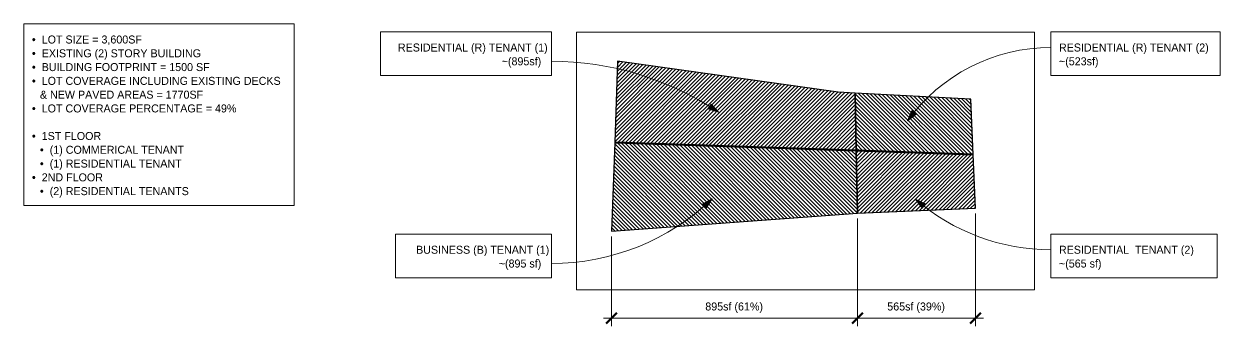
# Model space of a CAD drawing. Header units: inches. Extents: x -356 to 6227, y -17 to 1548.
# Drawn here: x 3536 to 6227, y -17 to 662 of the extents above; entities that cross this region are included whole.
import ezdxf

# ---------------------------------------------------------------- set-up
doc = ezdxf.new("R2010")
doc.units = ezdxf.units.IN
doc.header["$MEASUREMENT"] = 0
doc.linetypes.add('Dash_2_', pattern=[0.25, 0.125, -0.125])
for name, color, linetype, lineweight in [('A-ANNO-DIMS', 211, 'Continuous', 9), ('A-ANNO-DIMS-192', 211, 'Continuous', 9), ('A-DETL-1', 90, 'Continuous', 70), ('A-DETL-GENF-1', 8, 'Continuous', 9), ('A-DETL-WIDE', 214, 'Continuous', 25), ('G-ANNO-REFR', 1, 'Dash_2_', 9), ('G-ANNO-TEXT-1', 145, 'Continuous', 9)]:
    doc.layers.add(name, color=color, linetype=linetype, lineweight=lineweight)
doc.styles.add('Century Gothic_1', font='ufonts.com_century-gothic.ttf', dxfattribs={"height": 18})
doc.dimstyles.new('OD_-__1___Tolerance_2', dxfattribs={"dimscale": 12, "dimtxt": 18.795029, "dimasz": 2, "dimexe": 1.5, "dimexo": 1, "dimgap": 1, "dimtad": 1, "dimdec": 0, "dimzin": 1, "dimdsep": 46, "dimlunit": 4, "dimtxsty": 'Century Gothic_1', "dimblk1": 'OBLIQUE', "dimblk2": 'OBLIQUE', "dimsah": 1, "dimcen": 0.09, "dimdle": 1.5, "dimazin": 0, "dimtfac": 1, "dimtdec": 4, "dimtix": 1, "dimtmove": 0, "dimatfit": 3, "dimfxl": 1, "dimtvp": 1, "dimtfill": 1, "dimfrac": 2, "dimtolj": 1, "dimtzin": 0, "dimarcsym": 2})
picture_1 = doc.add_image_def('image1.jpg', size_in_pixel=(5312, 2988))
pattern_1 = [(135, (4671.8593, 0), (-4.24264, -4.24264), [])]
pattern_2 = [(45, (4671.8593, 0), (-4.24264, 4.24264), [])]

# ---------------------------------------------------------------- blocks, each defined once
blk = doc.blocks.new('DIMBLOCK3-DIAGRAM - ELEVATION - EXISTING')
at = {"layer": 'A-ANNO-DIMS-192'}
for p, q in [((5411.7, 224.3), (5411.7, -17.4)), ((5411.7, 0.6), (5411.7, 224.3)), ((4858.2, 183.7), (4858.2, -17.4)), ((4858.2, 0.6), (4858.2, 183.7)), ((4840.2, 0.6), (5411.7, 0.6))]:
    blk.add_line(p, q, dxfattribs=at)
at = {"layer": 'A-ANNO-DIMS-192', "lineweight": 50}
for p, q in [((4858.2, 0.6), (4846.2, -11.4)), ((4858.2, 0.6), (4870.2, 12.6)), ((5411.7, 0.6), (5399.7, -11.4)), ((5411.7, 0.6), (5423.7, 12.6))]:
    blk.add_line(p, q, dxfattribs=at)
at = {"layer": 'A-ANNO-DIMS-192', "color": 0, "insert": (5069, 35.6), "char_height": 18, "width": 158.236, "attachment_point": 1, "line_spacing_factor": 0.984502, "style": 'Century Gothic_1', "bg_fill": 3, "box_fill_scale": 1.25, "bg_fill_color": 256, "bg_fill_true_color": 13158600, "bg_fill_transparency": 0}
blk.add_mtext('895sf (61%)', dxfattribs=at)
blk = doc.blocks.new('_Oblique')
at = {"color": 0, "linetype": 'ByBlock', "lineweight": -2}
blk.add_line((-0.5, -0.5), (0.5, 0.5), dxfattribs=at)
blk = doc.blocks.new('DIMBLOCK4-DIAGRAM - ELEVATION - EXISTING')
at = {"layer": 'A-ANNO-DIMS-192'}
for p, q in [((5411.7, 224.3), (5411.7, -17.4)), ((5411.7, 0.6), (5411.7, 224.3)), ((5676.8, 235.9), (5676.8, -17.4)), ((5676.8, 0.6), (5676.8, 235.9)), ((5411.7, 0.6), (5694.8, 0.6))]:
    blk.add_line(p, q, dxfattribs=at)
at = {"layer": 'A-ANNO-DIMS-192', "lineweight": 50}
for p, q in [((5411.7, 0.6), (5399.7, -11.4)), ((5411.7, 0.6), (5423.7, 12.6)), ((5676.8, 0.6), (5664.8, -11.4)), ((5676.8, 0.6), (5688.8, 12.6))]:
    blk.add_line(p, q, dxfattribs=at)
at = {"layer": 'A-ANNO-DIMS-192', "color": 0, "insert": (5478.4, 35.6), "char_height": 18, "width": 158.236, "attachment_point": 1, "line_spacing_factor": 0.984502, "style": 'Century Gothic_1', "bg_fill": 3, "box_fill_scale": 1.25, "bg_fill_color": 256, "bg_fill_true_color": 13158600, "bg_fill_transparency": 0}
blk.add_mtext('565sf (39%)', dxfattribs=at)

msp = doc.modelspace()

# ---------------------------------------------------------------- hatches: boundary and pattern name
at = {"layer": 'A-DETL-GENF-1'}
h = msp.add_hatch(dxfattribs=at)
h.set_pattern_fill('FP_7', color=256, style=0, pattern_type=2)
h.set_pattern_definition(pattern_2)
h.paths.add_polyline_path([(5408.7, 377.3), (5405.9, 506.6), (5368, 508.6), (4871.6, 578.4), (4865.2, 395.6), (5405.9, 377.4)], flags=0)
h = msp.add_hatch(dxfattribs=at)
h.set_pattern_fill('FP_6', color=256, style=0, pattern_type=2)
h.set_pattern_definition(pattern_1)
h.paths.add_polyline_path([(5671.6, 368.4), (5666.1, 493), (5405.9, 506.6), (5408.7, 377.3)], flags=0)
h = msp.add_hatch(dxfattribs=at)
h.set_pattern_fill('FP_6', color=256, style=0, pattern_type=2)
h.set_pattern_definition(pattern_1)
h.paths.add_polyline_path([(4858.2, 195.7), (5411.7, 236.3), (5408.7, 377.3), (4865.2, 395.6)], flags=0)
h = msp.add_hatch(dxfattribs=at)
h.set_pattern_fill('FP_7', color=256, style=0, pattern_type=2)
h.set_pattern_definition(pattern_2)
h.paths.add_polyline_path([(5411.7, 236.3), (5676.8, 247.9), (5671.6, 368.4), (5408.7, 377.3), (5408.9, 368.4)], flags=0)
at = {"layer": 'G-ANNO-TEXT-1'}
for points in [[(5098.7, 463.3), (5082, 481.8), (5075, 471)], [(5524, 444), (5543.7, 459.1), (5533.5, 467)], [(5084.6, 268.9), (5062.6, 257.5), (5071.3, 248)], [(5542.1, 267.7), (5556.6, 247.5), (5564.7, 257.4)]]:
    msp.add_hatch(color=256, dxfattribs=at).paths.add_polyline_path(points, flags=0)

# ---------------------------------------------------------------- linework, layer by layer
at = {"layer": 'A-DETL-1'}
for p, q in [((5408.7, 377.3), (4865.2, 395.6)), ((5671.6, 368.4), (5408.7, 377.3))]:
    msp.add_line(p, q, dxfattribs=at)
at = {"layer": 'A-DETL-WIDE'}
for p, q in [((4871.6, 578.4), (4865.2, 395.6)), ((5368, 508.6), (4871.6, 578.4)), ((5405.9, 506.6), (5368, 508.6)), ((5408.7, 377.3), (5405.9, 506.6)), ((5405.9, 506.6), (5408.7, 377.3)), ((5666.1, 493), (5405.9, 506.6)), ((5671.6, 368.4), (5666.1, 493)), ((4865.2, 395.6), (4858.2, 195.7)), ((4865.2, 395.6), (5408.7, 377.3)), ((5411.7, 236.3), (5408.7, 377.3)), ((5408.7, 377.3), (5411.7, 236.3)), ((5408.7, 377.3), (5671.6, 368.4)), ((5676.8, 247.9), (5671.6, 368.4)), ((5411.7, 236.3), (5676.8, 247.9)), ((4858.2, 195.7), (5411.7, 236.3))]:
    msp.add_line(p, q, dxfattribs=at)
at = {"layer": 'G-ANNO-TEXT-1'}
for p, q in [((5082, 481.8), (5075, 471)), ((5075, 471), (5098.7, 463.3)), ((5098.7, 463.3), (5082, 481.8)), ((5533.5, 467), (5524, 444)), ((5524, 444), (5543.7, 459.1)), ((5543.7, 459.1), (5533.5, 467)), ((5084.6, 268.9), (5062.6, 257.5)), ((5062.6, 257.5), (5071.3, 248)), ((5071.3, 248), (5084.6, 268.9)), ((5542.1, 267.7), (5556.6, 247.5)), ((5564.7, 257.4), (5542.1, 267.7)), ((5556.6, 247.5), (5564.7, 257.4))]:
    msp.add_line(p, q, dxfattribs=at)
at = {"layer": 'G-ANNO-TEXT-1', "flags": 128}
for points in [[(3536, 662), (4144.1, 662), (4144.1, 254), (3536, 254)], [(4337.9, 644), (4722.6, 644), (4722.6, 546), (4337.9, 546)], [(5846.7, 644), (6227.2, 644), (6227.2, 546), (5846.7, 546)], [(4371.8, 189.2), (4722.6, 189.2), (4722.6, 91.2), (4371.8, 91.2)], [(5846.7, 189.2), (6220.9, 189.2), (6220.9, 91.2), (5846.7, 91.2)]]:
    msp.add_lwpolyline(points, close=True, dxfattribs=at)
at = {"layer": 'G-ANNO-TEXT-1'}
for centre, radius, start, end in [((5846.7, 210.9), 398.1, 90, 144.1625), ((4722.6, -95.8), 673.8, 56.0786, 90), ((4722.6, 645.8), 522.6, 270, 313.8501), ((5846.7, 620), 465.8, 229.1518, 270)]:
    msp.add_arc(centre, radius, start, end, dxfattribs=at)

# ---------------------------------------------------------------- texts
at = {"layer": 'G-ANNO-TEXT-1', "char_height": 18, "attachment_point": 1, "style": 'Century Gothic_1'}
for s, insert, width in [('•', (3554, 636), 26.66), ('LOT SIZE = 3,600SF', (3576, 636), 259.974), ('RESIDENTIAL (R) TENANT (1)', (4377.4, 618), 396.324), ('RESIDENTIAL (R) TENANT (2)', (5864.7, 618), 396.324), ('•', (3554, 605), 26.66), ('EXISTING (2) STORY BUILDING', (3576, 605), 430.866), ('•', (3554, 574), 26.66), ('BUILDING FOOTPRINT = 1500 SF', (3576, 574), 457.53), ('~(895sf)', (4610.9, 587), 113.322), ('~(523sf)', (5864.7, 587), 113.322), ('LOT COVERAGE INCLUDING EXISTING DECKS ', (3576, 543), 666.6), ('•', (3554, 543), 26.66), ('& NEW PAVED AREAS = 1770SF', (3572, 512), 449.652), ('•', (3554, 481), 26.66), ('LOT COVERAGE PERCENTAGE = 49%', (3576, 481), 536.31), ('•', (3554, 419), 26.66), ('1ST FLOOR', (3576, 419), 155.742), ('•', (3572, 388), 26.66), ('(1) COMMERICAL TENANT', (3594, 388), 383.598), ('•', (3572, 357), 26.66), ('(1) RESIDENTIAL TENANT', (3594, 357), 347.238), ('2ND FLOOR', (3576, 326), 173.316), ('•', (3554, 326), 26.66), ('•', (3572, 295), 26.66), ('(2) RESIDENTIAL TENANTS', (3594, 295), 362.388), ('BUSINESS (B) TENANT (1)', (4418.3, 163.2), 347.238), ('RESIDENTIAL  TENANT (2)', (5864.7, 163.2), 355.722), ('~(895 sf)', (4604.3, 132.2), 121.806), ('~(565 sf)', (5864.7, 132.2), 121.806)]:
    msp.add_mtext(s, dxfattribs=dict(at, insert=insert, width=width))

# ---------------------------------------------------------------- pictures from other files: only their frames are drawn
at = {"layer": 'G-ANNO-REFR'}
image = msp.add_image(picture_1, insert=(4779.3, 63.8), size_in_units=(1030.3, 579.6), dxfattribs=at)
image.dxf.flags = 7

# ---------------------------------------------------------------- next in the draw order: dimensions: what is measured, and where the dimension line sits
at = {"layer": 'A-ANNO-DIMS'}
dim = msp.add_linear_dim(base=(5411.7, 0.6), p1=(4858.2, 195.7), p2=(5411.7, 236.3), text='895sf (61%)', dimstyle='OD_-__1___Tolerance_2', override={"dimpost": '<>', "dimfxl": 555}, dxfattribs=at)
dim.commit()
dim.dimension.update_dxf_attribs({"geometry": 'DIMBLOCK3-DIAGRAM - ELEVATION - EXISTING', "text_midpoint": (5135, 24.6)})

# ---------------------------------------------------------------- next in the draw order: dimensions: what is measured, and where the dimension line sits
dim = msp.add_linear_dim(base=(5676.8, 0.6), p1=(5411.7, 236.3), p2=(5676.8, 247.9), text='565sf (39%)', dimstyle='OD_-__1___Tolerance_2', override={"dimpost": '<>', "dimfxl": 265.364113}, dxfattribs=at)
dim.commit()
dim.dimension.update_dxf_attribs({"geometry": 'DIMBLOCK4-DIAGRAM - ELEVATION - EXISTING', "text_midpoint": (5544.3, 24.6)})

doc.saveas('drawing.dxf')
